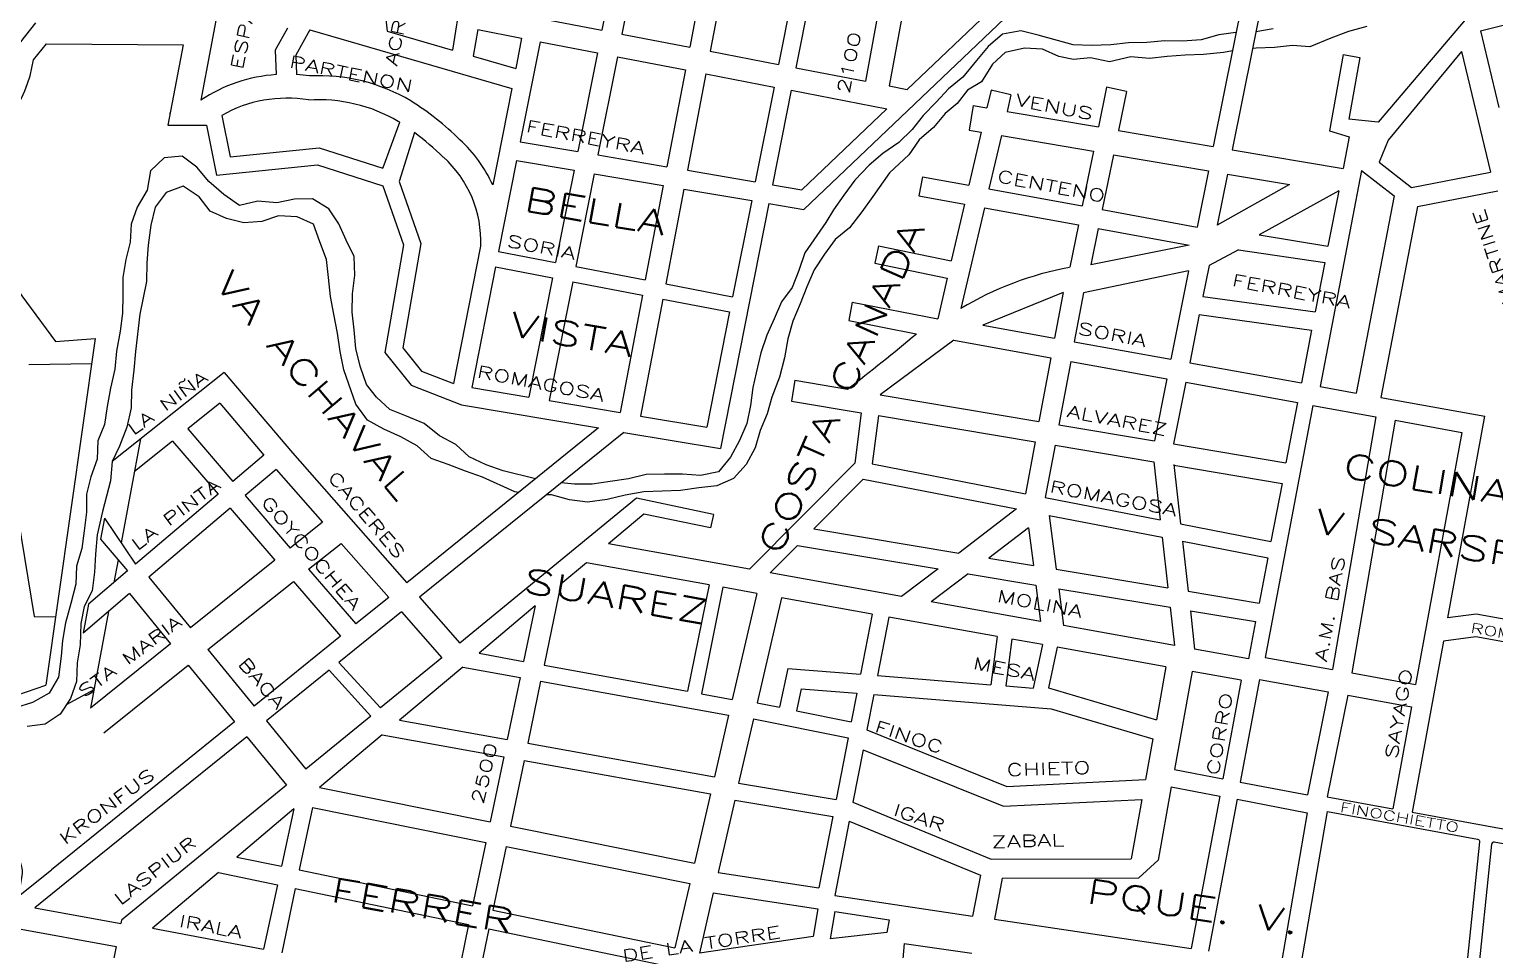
# Model space of a CAD drawing. Header units: millimetres. Extents: x 4374322 to 4409026, y 6503580 to 6534206.
# Drawn here: x 4384700 to 4385911, y 6521586 to 6522347 of the extents above; entities that cross this region are included whole.
import ezdxf

# ---------------------------------------------------------------- set-up
doc = ezdxf.new("R2010")
doc.units = ezdxf.units.MM
for name, color, linetype in [('CANAL', 252, 'Continuous'), ('LINEA CALLE', 252, 'Continuous'), ('NOMBRE BARRIO', 8, 'Continuous'), ('NOMBRE CALLE', 252, 'Continuous')]:
    doc.layers.add(name, color=color, linetype=linetype)
doc.styles.add('ROMANS', font='romans')
doc.styles.add('S1', font='ROMANS')

msp = doc.modelspace()

# ---------------------------------------------------------------- linework, layer by layer
at = {"layer": 'CANAL', "transparency": 33554687}
for p, q in [((4385504, 6522342.7), (4385492.1, 6522332.6)), ((4385519.1, 6522345.4), (4385504, 6522342.7)), ((4385533.5, 6522341.9), (4385519.1, 6522345.4)), ((4385562.3, 6522333.8), (4385533.5, 6522341.9)), ((4385682.6, 6522342.2), (4385668, 6522338)), ((4385696.9, 6522344.2), (4385682.6, 6522342.2)), ((4385727.7, 6522347), (4385713.3, 6522344.6)), ((4385789.9, 6522344.9), (4385775.4, 6522339.4)), ((4385805, 6522349.1), (4385789.9, 6522344.9)), ((4385492.1, 6522332.6), (4385482.4, 6522321)), ((4385522.2, 6522331.2), (4385506.3, 6522327.5)), ((4385537, 6522330.3), (4385522.2, 6522331.2)), ((4385550.5, 6522324.2), (4385537, 6522330.3)), ((4385577.6, 6522333.4), (4385562.3, 6522333.8)), ((4385593.4, 6522334), (4385577.6, 6522333.4)), ((4385608.1, 6522335.6), (4385593.4, 6522334)), ((4385623.3, 6522335.7), (4385608.1, 6522335.6)), ((4385638, 6522337.3), (4385623.3, 6522335.7)), ((4385652.8, 6522336.9), (4385638, 6522337.3)), ((4385668, 6522338), (4385652.8, 6522336.9)), ((4385713.6, 6522331.2), (4385710.6, 6522330.9)), ((4385728.8, 6522331.8), (4385713.6, 6522331.2)), ((4385743.5, 6522333.4), (4385728.8, 6522331.8)), ((4385757.9, 6522332.3), (4385743.5, 6522333.4)), ((4385775.4, 6522339.4), (4385757.9, 6522332.3)), ((4385482.4, 6522321), (4385471.3, 6522307.3)), ((4385495.6, 6522317.9), (4385486.6, 6522303.3)), ((4385506.3, 6522327.5), (4385495.6, 6522317.9)), ((4385562.7, 6522321.9), (4385550.5, 6522324.2)), ((4385576.8, 6522323.3), (4385562.7, 6522321.9)), ((4385592.3, 6522319.9), (4385576.8, 6522323.3)), ((4385610, 6522324), (4385592.3, 6522319.9)), ((4385625.4, 6522322.6), (4385610, 6522324)), ((4385640.1, 6522324.2), (4385625.4, 6522322.6)), ((4385654.8, 6522325.3), (4385640.1, 6522324.2)), ((4385670, 6522325.9), (4385654.8, 6522325.3)), ((4385686.5, 6522327.5), (4385670, 6522325.9)), ((4385693.9, 6522329), (4385686.5, 6522327.5)), ((4385471.3, 6522307.3), (4385459.4, 6522297.6)), ((4385459.4, 6522297.6), (4385449.2, 6522286.5)), ((4385475, 6522296.5), (4385466.5, 6522285.5)), ((4385486.6, 6522303.3), (4385475, 6522296.5)), ((4385449.2, 6522286.5), (4385438.4, 6522275.4)), ((4385466.5, 6522285.5), (4385456.7, 6522277.1)), ((4385438.4, 6522275.4), (4385429.2, 6522263.8)), ((4385456.7, 6522277.1), (4385447, 6522265.5)), ((4385429.2, 6522263.8), (4385418.4, 6522253.2)), ((4385447, 6522265.5), (4385435.2, 6522255.4)), ((4385418.4, 6522253.2), (4385405.1, 6522244)), ((4385435.2, 6522255.4), (4385426.5, 6522243)), ((4384811.3, 6522240.4), (4384800, 6522229.7)), ((4384826, 6522242), (4384811.3, 6522240.4)), ((4384838.1, 6522232.8), (4384826, 6522242)), ((4384848.2, 6522220.9), (4384838.1, 6522232.8)), ((4385393.7, 6522234.4), (4385381.9, 6522222.1)), ((4385405.1, 6522244), (4385393.7, 6522234.4)), ((4385426.5, 6522243), (4385410.7, 6522228)), ((4384800, 6522229.7), (4384797.1, 6522213.8)), ((4384860.4, 6522210.2), (4384848.2, 6522220.9)), ((4385381.9, 6522222.1), (4385372.9, 6522209.7)), ((4385410.7, 6522228), (4385396.8, 6522208.5)), ((4384797.1, 6522213.8), (4384789, 6522199.7)), ((4384813, 6522211.9), (4384803.8, 6522199.8)), ((4384827, 6522217), (4384813, 6522211.9)), ((4384840.1, 6522208.4), (4384827, 6522217)), ((4384849.2, 6522196.5), (4384840.1, 6522208.4)), ((4384873.4, 6522201), (4384860.4, 6522210.2)), ((4385372.9, 6522209.7), (4385364.2, 6522197.6)), ((4385396.8, 6522208.5), (4385387.6, 6522195.9)), ((4384789, 6522199.7), (4384784, 6522185.7)), ((4384803.8, 6522199.8), (4384800.3, 6522184.9)), ((4384862.7, 6522190.4), (4384849.2, 6522196.5)), ((4384888.6, 6522204.7), (4384873.4, 6522201)), ((4384904.4, 6522203.3), (4384888.6, 6522204.7)), ((4384919, 6522206.4), (4384904.4, 6522203.3)), ((4384933.8, 6522206.5), (4384919, 6522206.4)), ((4384947.3, 6522198.3), (4384933.8, 6522206.5)), ((4384955.5, 6522185.9), (4384947.3, 6522198.3)), ((4385364.2, 6522197.6), (4385358, 6522187.1)), ((4384784, 6522185.7), (4384783, 6522170.9)), ((4384800.3, 6522184.9), (4384797.9, 6522168.4)), ((4384877.1, 6522186.9), (4384862.7, 6522190.4)), ((4384891.8, 6522188), (4384877.1, 6522186.9)), ((4384905.8, 6522192.6), (4384891.8, 6522188)), ((4384921.1, 6522191.7), (4384905.8, 6522192.6)), ((4384934.6, 6522185.6), (4384921.1, 6522191.7)), ((4384939.8, 6522171), (4384934.6, 6522185.6)), ((4384961.6, 6522172.4), (4384955.5, 6522185.9)), ((4385358, 6522187.1), (4385340.6, 6522161.9)), ((4385387.6, 6522195.9), (4385377.5, 6522182.7)), ((4384968.2, 6522158.9), (4384961.6, 6522172.4)), ((4385365.6, 6522173.1), (4385357, 6522161)), ((4385377.5, 6522182.7), (4385365.6, 6522173.1)), ((4384783, 6522170.9), (4384779.5, 6522156.5)), ((4384797.9, 6522168.4), (4384796.9, 6522153.6)), ((4384945.4, 6522156.4), (4384939.8, 6522171)), ((4385340.6, 6522161.9), (4385335.6, 6522147.4)), ((4385357, 6522161), (4385348.3, 6522147.9)), ((4384779.5, 6522156.5), (4384777.1, 6522141.6)), ((4384796.9, 6522153.6), (4384796.5, 6522138.3)), ((4384947, 6522141.7), (4384945.4, 6522156.4)), ((4384968.8, 6522143.6), (4384968.2, 6522158.9)), ((4385348.3, 6522147.9), (4385342.2, 6522133.9)), ((4384777.1, 6522141.6), (4384777.1, 6522126.8)), ((4384796.5, 6522138.3), (4384791, 6522111.3)), ((4384948.7, 6522126), (4384947, 6522141.7)), ((4384966.9, 6522128.2), (4384968.8, 6522143.6)), ((4385335.6, 6522147.4), (4385330.1, 6522133.4)), ((4384777.1, 6522126.8), (4384776.7, 6522112)), ((4384951.3, 6522111.3), (4384948.7, 6522126)), ((4384966.5, 6522112.9), (4384966.9, 6522128.2)), ((4385330.1, 6522133.4), (4385321.4, 6522121.4)), ((4385342.2, 6522133.9), (4385336.7, 6522119.9)), ((4384776.7, 6522112), (4384774.8, 6522097.2)), ((4384968.1, 6522098.2), (4384966.5, 6522112.9)), ((4385321.4, 6522121.4), (4385315.3, 6522107.4)), ((4385336.7, 6522119.9), (4385330.7, 6522105.4)), ((4384791, 6522111.3), (4384787.6, 6522080.3)), ((4384954.5, 6522095.6), (4384951.3, 6522111.3)), ((4385315.3, 6522107.4), (4385309.2, 6522093.9)), ((4385330.7, 6522105.4), (4385326.6, 6522091)), ((4384774.8, 6522097.2), (4384771.8, 6522080.7)), ((4384956.6, 6522080.4), (4384954.5, 6522095.6)), ((4384969.7, 6522083), (4384968.1, 6522098.2)), ((4385309.2, 6522093.9), (4385304.2, 6522079.4)), ((4385326.6, 6522091), (4385323.7, 6522075.1)), ((4384771.8, 6522080.7), (4384770.4, 6522065.9)), ((4384787.6, 6522080.3), (4384786.2, 6522065)), ((4384959.7, 6522065.2), (4384956.6, 6522080.4)), ((4384973.3, 6522068.3), (4384969.7, 6522083)), ((4385304.2, 6522079.4), (4385300.4, 6522062.8)), ((4385323.7, 6522075.1), (4385319.8, 6522059.1)), ((4384770.4, 6522065.9), (4384766.9, 6522050)), ((4384786.2, 6522065), (4384784.3, 6522048.6)), ((4384969.6, 6522036.9), (4384959.7, 6522065.2)), ((4384978.5, 6522053.2), (4384973.3, 6522068.3)), ((4384986.8, 6522042.8), (4384978.5, 6522053.2)), ((4385300.4, 6522062.8), (4385297.7, 6522050.6)), ((4385319.8, 6522059.1), (4385313.4, 6522042.8)), ((4384766.9, 6522050), (4384764, 6522035)), ((4384784.3, 6522048.6), (4384783.9, 6522033.8)), ((4384997.7, 6522032.6), (4384986.8, 6522042.8)), ((4385297.7, 6522050.6), (4385295.7, 6522035.7)), ((4385313.4, 6522042.8), (4385309.4, 6522029)), ((4384764, 6522035), (4384762, 6522020.2)), ((4384783.9, 6522033.8), (4384780.4, 6522017.9)), ((4384979.2, 6522023.7), (4384969.6, 6522036.9)), ((4385011.6, 6522027), (4384997.7, 6522032.6)), ((4385026.1, 6522021), (4385011.6, 6522027)), ((4385295.7, 6522035.7), (4385292.8, 6522020.8)), ((4385309.4, 6522029), (4385303.7, 6522015.1)), ((4384762, 6522020.2), (4384756.3, 6522006.7)), ((4384780.4, 6522017.9), (4384774.4, 6522002.3)), ((4384992.7, 6522016.1), (4384979.2, 6522023.7)), ((4385006.7, 6522010), (4384992.7, 6522016.1)), ((4385038.7, 6522010.7), (4385026.1, 6522021)), ((4385292.8, 6522020.8), (4385286.7, 6522006.8)), ((4385303.7, 6522015.1), (4385299.7, 6522000.7)), ((4384756.3, 6522006.7), (4384756, 6521991.4)), ((4385020.2, 6522002.4), (4385006.7, 6522010)), ((4385031.8, 6521992.1), (4385020.2, 6522002.4)), ((4385052.2, 6522003.6), (4385038.7, 6522010.7)), ((4385063.3, 6521993.4), (4385052.2, 6522003.6)), ((4385286.7, 6522006.8), (4385279.1, 6521993.2)), ((4384756, 6521991.4), (4384750.5, 6521976.9)), ((4384774.4, 6522002.3), (4384768.2, 6521989.5)), ((4385045.8, 6521987.1), (4385031.8, 6521992.1)), ((4385077.3, 6521986.8), (4385063.3, 6521993.4)), ((4385279.1, 6521993.2), (4385269.4, 6521981.1)), ((4385299.7, 6522000.7), (4385292.1, 6521987.1)), ((4384768.2, 6521989.5), (4384766.9, 6521973.5)), ((4385060.2, 6521981.5), (4385045.8, 6521987.1)), ((4385074.2, 6521976.5), (4385060.2, 6521981.5)), ((4385091.3, 6521981.7), (4385077.3, 6521986.8)), ((4385118.1, 6521975.2), (4385091.3, 6521981.7)), ((4385209.6, 6521978.8), (4385194.8, 6521975.1)), ((4385224.7, 6521978.9), (4385209.6, 6521978.8)), ((4385239.5, 6521978.9), (4385224.7, 6521978.9)), ((4385254.3, 6521978), (4385239.5, 6521978.9)), ((4385269.4, 6521981.1), (4385254.3, 6521978)), ((4385292.1, 6521987.1), (4385281.8, 6521975.5)), ((4384750.5, 6521976.9), (4384747, 6521962.5)), ((4384766.9, 6521973.5), (4384760.3, 6521948.1)), ((4385101.1, 6521964.3), (4385074.2, 6521976.5)), ((4385150.2, 6521970.8), (4385139.4, 6521971.9)), ((4385165, 6521970.9), (4385150.2, 6521970.8)), ((4385179.7, 6521973), (4385165, 6521970.9)), ((4385194.8, 6521975.1), (4385179.7, 6521973)), ((4385253.1, 6521967.7), (4385238, 6521965.6)), ((4385267.8, 6521969.3), (4385253.1, 6521967.7)), ((4385281.8, 6521975.5), (4385267.8, 6521969.3)), ((4384747, 6521962.5), (4384747.1, 6521947.7)), ((4385104.2, 6521963.9), (4385101.1, 6521964.3)), ((4385131.2, 6521961.9), (4385127.2, 6521962)), ((4385146.2, 6521957.9), (4385131.2, 6521961.9)), ((4385161, 6521955.9), (4385146.2, 6521957.9)), ((4385177.2, 6521958.1), (4385161, 6521955.9)), ((4385192.3, 6521961.8), (4385177.2, 6521958.1)), ((4385207.5, 6521964.4), (4385192.3, 6521961.8)), ((4385238, 6521965.6), (4385207.5, 6521964.4)), ((4384747.1, 6521947.7), (4384745.1, 6521932.3)), ((4384760.3, 6521948.1), (4384755.8, 6521928.9)), ((4384745.1, 6521932.3), (4384743.2, 6521917.5)), ((4384755.8, 6521928.9), (4384754.6, 6521912.8)), ((4384743.2, 6521917.5), (4384738.7, 6521903)), ((4384754.6, 6521912.8), (4384753.6, 6521898)), ((4384738.7, 6521903), (4384738.2, 6521888.2)), ((4384753.6, 6521898), (4384751.7, 6521882.6)), ((4384738.2, 6521888.2), (4384734.1, 6521872)), ((4384751.7, 6521882.6), (4384745.1, 6521869.7)), ((4384734.1, 6521872), (4384729.8, 6521856.2)), ((4384745.1, 6521869.7), (4384742.5, 6521855.6)), ((4384729.8, 6521856.2), (4384727.3, 6521841.5)), ((4384742.5, 6521855.6), (4384741.7, 6521837.9)), ((4384727.3, 6521841.5), (4384726.2, 6521828.6)), ((4384741.7, 6521837.9), (4384739.3, 6521823)), ((4384726.2, 6521828.6), (4384724, 6521811.2)), ((4384739.3, 6521823), (4384738.9, 6521807.7)), ((4384724, 6521811.2), (4384716.3, 6521798.1)), ((4384716.3, 6521798.1), (4384702.4, 6521790.4)), ((4384738.9, 6521807.7), (4384733.8, 6521793.7)), ((4384702.4, 6521790.4), (4384688.3, 6521785.8)), ((4384733.8, 6521793.7), (4384725.2, 6521780.6)), ((4384712.8, 6521772.5), (4384698.1, 6521770.4)), ((4384725.2, 6521780.6), (4384712.8, 6521772.5))]:
    msp.add_line(p, q, dxfattribs=at)
at = {"layer": 'LINEA CALLE', "transparency": 33554687}
for p, q in [((4385065.7, 6522432.3), (4385049.6, 6522329.5)), ((4385714.1, 6522430.3), (4385678.1, 6522249.9)), ((4385729.8, 6522427.2), (4385693.8, 6522247.2)), ((4385954.7, 6522435.5), (4385814.5, 6522270)), ((4385188.4, 6522424.1), (4385172.9, 6522346)), ((4385205, 6522420.9), (4385189.5, 6522342.8)), ((4384863.3, 6522405.1), (4384841.6, 6522288.2)), ((4385260.5, 6522410.4), (4385245.5, 6522331.9)), ((4385277.4, 6522407.1), (4385262.4, 6522328.7)), ((4384990.8, 6522391.2), (4384995.4, 6522345.2)), ((4385334.5, 6522396.3), (4385318.9, 6522317.7)), ((4385348.7, 6522393.6), (4385333.1, 6522315)), ((4385405.3, 6522382.8), (4385390.7, 6522303.8)), ((4385424.9, 6522379.1), (4385410.3, 6522300)), ((4385517.2, 6522366.7), (4385339.8, 6522197.8)), ((4385898.9, 6522345.4), (4385986.4, 6522367.7)), ((4385123.9, 6522355.5), (4385172.9, 6522346)), ((4385497.1, 6522365.4), (4385425.3, 6522297.1)), ((4384704.9, 6522352), (4384688.3, 6522331.1)), ((4384913.2, 6522347.7), (4384903, 6522329.5)), ((4384931.6, 6522346.2), (4384920, 6522325.4)), ((4384931.6, 6522346.2), (4385098.4, 6522297.9)), ((4384995.4, 6522345.2), (4385049.6, 6522329.5)), ((4385070.5, 6522346.5), (4385066.7, 6522324.6)), ((4385070.5, 6522346.5), (4385106.6, 6522339.5)), ((4385189.5, 6522342.8), (4385245.5, 6522331.9)), ((4385898.9, 6522345.4), (4385914, 6522282.2)), ((4384713.7, 6522334.7), (4384703.1, 6522321.5)), ((4384713.7, 6522334.7), (4384826.8, 6522333.8)), ((4384826.8, 6522333.8), (4384814.2, 6522267.4)), ((4384903, 6522329.5), (4384903.8, 6522309.3)), ((4385106.6, 6522339.5), (4385101.7, 6522314.4)), ((4385121.8, 6522336.5), (4385105.5, 6522253.8)), ((4385121.8, 6522336.5), (4385169.2, 6522327.4)), ((4384920, 6522325.4), (4384920.6, 6522309.3)), ((4385066.7, 6522324.6), (4385101.7, 6522314.4)), ((4385169.2, 6522327.4), (4385153, 6522245.7)), ((4385185.8, 6522324.1), (4385169.6, 6522242.9)), ((4385185.8, 6522324.1), (4385242, 6522313.2)), ((4385262.4, 6522328.7), (4385318.9, 6522317.7)), ((4385785.4, 6522325.9), (4385774.1, 6522262.8)), ((4385785.4, 6522325.9), (4385799.3, 6522323.4)), ((4385799.3, 6522323.4), (4385790.2, 6522272.4)), ((4385883.3, 6522328.5), (4385822.7, 6522255)), ((4385883.3, 6522328.5), (4385907.1, 6522228.7)), ((4385242, 6522313.2), (4385226.7, 6522233.1)), ((4385258.9, 6522310), (4385243.6, 6522230.2)), ((4385258.9, 6522310), (4385315.2, 6522299)), ((4385333.1, 6522315), (4385390.7, 6522303.8)), ((4385098.4, 6522297.9), (4385082.7, 6522218.2)), ((4385315.2, 6522299), (4385299.7, 6522220.7)), ((4385329.4, 6522296.3), (4385314, 6522218.2)), ((4385329.4, 6522296.3), (4385408.4, 6522281)), ((4385410.3, 6522300), (4385425.3, 6522297.1)), ((4385494.5, 6522296.5), (4385491, 6522281.7)), ((4385510.9, 6522292.7), (4385494.5, 6522296.5)), ((4385590, 6522298.8), (4385583.3, 6522266)), ((4385606.4, 6522295.4), (4385590, 6522298.8)), ((4385606.4, 6522295.4), (4385599.8, 6522263.2)), ((4385408.4, 6522281), (4385338.1, 6522214.1)), ((4385479.7, 6522283.7), (4385476.3, 6522263.4)), ((4385479.7, 6522283.7), (4385491, 6522281.7)), ((4385510.9, 6522292.7), (4385507.7, 6522278.9)), ((4384816.1, 6522277.1), (4384816.1, 6522277.6)), ((4384858.9, 6522275.5), (4384865.8, 6522241.4)), ((4384992.3, 6522232.6), (4385005.9, 6522269.9)), ((4385507.7, 6522278.9), (4385583.3, 6522266)), ((4385814.5, 6522270), (4385790.2, 6522272.4)), ((4384814.2, 6522267.4), (4384846.3, 6522267.6)), ((4384846.3, 6522267.6), (4384854.6, 6522226.2)), ((4385018.1, 6522261.4), (4385005.5, 6522220.9)), ((4385486.4, 6522261.7), (4385476.1, 6522217.9)), ((4385476.3, 6522263.4), (4385486.4, 6522261.7)), ((4385503, 6522258.9), (4385492.7, 6522214.8)), ((4385503, 6522258.9), (4385579.2, 6522245.9)), ((4385599.8, 6522263.2), (4385678.1, 6522249.9)), ((4385774.1, 6522262.8), (4385790.5, 6522258)), ((4385790.5, 6522258), (4385785.4, 6522231.6)), ((4384865.8, 6522241.4), (4384939.3, 6522248.9)), ((4384939.3, 6522248.9), (4384991.8, 6522232.1)), ((4385105.5, 6522253.8), (4385153, 6522245.7)), ((4385579.2, 6522245.9), (4385569.9, 6522200.7)), ((4385693.8, 6522247.2), (4385785.5, 6522231.6)), ((4385822.7, 6522255), (4385815.2, 6522236.9)), ((4384854.6, 6522226.2), (4384937.8, 6522234.7)), ((4384937.8, 6522234.7), (4384991.9, 6522217.4)), ((4384991.8, 6522232.1), (4384992.3, 6522232.6)), ((4385102.5, 6522238.3), (4385087.6, 6522163)), ((4385102.5, 6522238.3), (4385149.9, 6522230.2)), ((4385169.6, 6522242.9), (4385226.7, 6522233.1)), ((4385595.6, 6522243.1), (4385586.3, 6522197.7)), ((4385595.6, 6522243.1), (4385674.1, 6522229.8)), ((4385815.2, 6522236.9), (4385841.9, 6522216)), ((4385005.5, 6522220.9), (4385023.3, 6522169.6)), ((4385149.9, 6522230.2), (4385134.7, 6522153.9)), ((4385166.6, 6522227.4), (4385151.3, 6522150.7)), ((4385166.6, 6522227.4), (4385223.7, 6522217.6)), ((4385243.6, 6522230.2), (4385299.7, 6522220.7)), ((4385437.8, 6522224.9), (4385434.9, 6522209.2)), ((4385437.8, 6522224.9), (4385476.1, 6522217.9)), ((4385674.1, 6522229.8), (4385664.8, 6522183.3)), ((4385689.8, 6522227.1), (4385681.4, 6522184.8)), ((4385689.8, 6522227.1), (4385741.1, 6522218.4)), ((4385800.6, 6522230.1), (4385766.4, 6522051.6)), ((4385800.6, 6522230.1), (4385827.6, 6522209)), ((4385841.9, 6522216), (4385907.1, 6522228.7)), ((4384991.9, 6522217.4), (4385008.9, 6522168.5)), ((4385223.7, 6522217.6), (4385208.8, 6522139.6)), ((4385240.7, 6522214.7), (4385225.7, 6522136.3)), ((4385240.7, 6522214.7), (4385296.7, 6522205.2)), ((4385314, 6522218.2), (4385338.1, 6522214.1)), ((4385434.9, 6522209.2), (4385472.5, 6522202.3)), ((4385492.7, 6522214.8), (4385569.9, 6522200.7)), ((4385741.1, 6522218.4), (4385681.4, 6522184.8)), ((4385781.8, 6522213.2), (4385716, 6522176.9)), ((4385781.8, 6522213.2), (4385772.9, 6522167.4)), ((4385827.6, 6522209), (4385796.3, 6522046.1)), ((4385847, 6522200.2), (4385913.3, 6522213.1)), ((4385310.9, 6522202.7), (4385270.9, 6522000.2)), ((4385296.7, 6522205.2), (4385280.9, 6522125.6)), ((4385310.9, 6522202.7), (4385339.8, 6522197.8)), ((4385472.5, 6522202.3), (4385461.5, 6522155.3)), ((4385489.1, 6522199.2), (4385469.6, 6522115.9)), ((4385489.1, 6522199.2), (4385566.7, 6522185)), ((4385586.3, 6522197.7), (4385664.8, 6522183.3)), ((4385847, 6522200.2), (4385816.7, 6522042.4)), ((4385566.7, 6522185), (4385559.5, 6522150)), ((4384653, 6522181.4), (4384721.4, 6522088.7)), ((4385583.1, 6522182), (4385576.9, 6522152.1)), ((4385583.1, 6522182), (4385658.3, 6522168.2)), ((4385716, 6522176.9), (4385772.9, 6522167.4)), ((4385008.9, 6522168.5), (4384993.5, 6522079.6)), ((4385023.3, 6522169.6), (4385008.4, 6522083.4)), ((4385072.7, 6522167.5), (4385050.4, 6522053.9)), ((4385087.6, 6522163), (4385134.7, 6522153.9)), ((4385401.4, 6522167.9), (4385398.4, 6522153.5)), ((4385401.4, 6522167.9), (4385461.5, 6522155.3)), ((4385658.3, 6522168.2), (4385576.9, 6522152.1)), ((4385699.1, 6522164.4), (4385674.7, 6522151.6)), ((4385699.1, 6522164.4), (4385770.3, 6522154)), ((4385085.1, 6522150.4), (4385065.5, 6522050.6)), ((4385085.1, 6522150.4), (4385132.2, 6522141.3)), ((4385151.3, 6522150.7), (4385208.8, 6522139.6)), ((4385398.4, 6522153.5), (4385458.2, 6522141)), ((4385674.7, 6522151.6), (4385669.6, 6522125.8)), ((4385770.3, 6522154), (4385762.3, 6522113.1)), ((4385132.2, 6522141.3), (4385112.6, 6522042.6)), ((4385148.8, 6522138.1), (4385129.3, 6522039.8)), ((4385148.8, 6522138.1), (4385206.4, 6522127)), ((4385225.7, 6522136.3), (4385280.9, 6522125.6)), ((4385458.2, 6522141), (4385450.4, 6522107.4)), ((4385657.6, 6522147.1), (4385570.9, 6522129)), ((4385657.6, 6522147.1), (4385643, 6522074)), ((4385206.4, 6522127), (4385187.9, 6522029.9)), ((4385223.3, 6522123.7), (4385204.9, 6522027)), ((4385223.3, 6522123.7), (4385278.5, 6522113.1)), ((4385554, 6522129.1), (4385487.8, 6522102.1)), ((4385554, 6522129.1), (4385546.9, 6522091.4)), ((4385570.9, 6522129), (4385563.3, 6522088.4)), ((4385669.6, 6522125.8), (4385762.3, 6522113.1)), ((4385278.5, 6522113.1), (4385259.6, 6522017.8)), ((4385379.8, 6522121.2), (4385376.9, 6522106)), ((4385379.8, 6522121.2), (4385450.4, 6522107.4)), ((4385376.9, 6522106), (4385432.7, 6522095.1)), ((4385487.8, 6522102.1), (4385546.9, 6522091.4)), ((4385666.6, 6522110.9), (4385658.7, 6522071.1)), ((4385666.6, 6522110.9), (4385759.4, 6522098.1)), ((4384754.3, 6522091.1), (4384713.5, 6521804.5)), ((4384721.4, 6522088.7), (4384754.3, 6522091.1)), ((4385463.7, 6522089.8), (4385403, 6522044.7)), ((4385463.7, 6522089.8), (4385543.9, 6522075.2)), ((4385563.3, 6522088.4), (4385643, 6522074)), ((4385759.4, 6522098.1), (4385750.9, 6522054.4)), ((4384993.5, 6522079.6), (4385015.4, 6522052.5)), ((4385008.4, 6522083.4), (4385023.9, 6522064.2)), ((4385543.9, 6522075.2), (4385534.1, 6522022.7)), ((4384699.5, 6522069.7), (4384751.4, 6522070.6)), ((4384860.8, 6522063), (4384768.2, 6521989.5)), ((4384860.8, 6522063), (4384917.2, 6521996.7)), ((4385023.9, 6522064.2), (4385050.4, 6522053.9)), ((4385560.3, 6522072.2), (4385550.5, 6522019.9)), ((4385560.3, 6522072.2), (4385639.7, 6522057.8)), ((4385658.7, 6522071.1), (4385750.9, 6522054.4)), ((4385015.4, 6522052.5), (4385056.9, 6522036.3)), ((4385332.5, 6522056.6), (4385329.6, 6522039.5)), ((4385332.5, 6522056.6), (4385375.8, 6522049.3)), ((4385639.7, 6522057.8), (4385629.5, 6522006.7)), ((4385655.4, 6522055), (4385645.3, 6522004)), ((4385655.4, 6522055), (4385747.8, 6522038.2)), ((4385766.4, 6522051.6), (4385796.3, 6522046.1)), ((4385065.5, 6522050.6), (4385112.6, 6522042.6)), ((4385129.3, 6522039.8), (4385187.9, 6522029.9)), ((4385329.6, 6522039.5), (4385387.3, 6522029.8)), ((4385403, 6522044.7), (4385534.1, 6522022.7)), ((4385816.7, 6522042.4), (4385902.4, 6522026.9)), ((4384857.1, 6522037.7), (4384830.7, 6522016.5)), ((4384857.1, 6522037.7), (4384893.7, 6521994.8)), ((4385056.9, 6522036.3), (4385170.2, 6522017.2)), ((4385204.9, 6522027), (4385259.6, 6522017.8)), ((4385387.3, 6522029.8), (4385382, 6521988.2)), ((4385401.4, 6522027.4), (4385396.4, 6521987.5)), ((4385401.4, 6522027.4), (4385530.9, 6522005.7)), ((4385760.5, 6522035.9), (4385721.1, 6521827.6)), ((4385747.8, 6522038.2), (4385738.2, 6521988.4)), ((4385760.5, 6522035.9), (4385812.5, 6522026.5)), ((4384830.7, 6522016.5), (4384868.1, 6521973.1)), ((4385170.2, 6522017.2), (4385011.7, 6521889.2)), ((4385550.5, 6522019.9), (4385629.5, 6522006.7)), ((4385812.5, 6522026.5), (4385776.7, 6521817.6)), ((4385828.5, 6522023.6), (4385792.6, 6521814.7)), ((4385828.5, 6522023.6), (4385883.5, 6522013.6)), ((4384791.8, 6522008.3), (4384775.8, 6521922.2)), ((4384818.1, 6522006.4), (4384786.8, 6521981.3)), ((4384818.1, 6522006.4), (4384855.8, 6521962.6)), ((4385191.1, 6522013.6), (4385022.2, 6521877.3)), ((4385191.1, 6522013.6), (4385270.9, 6522000.2)), ((4385530.9, 6522005.7), (4385523, 6521962.9)), ((4385547.4, 6522002.9), (4385539.3, 6521959.7)), ((4385547.4, 6522002.9), (4385629, 6521989.2)), ((4385645.3, 6522004), (4385738.2, 6521988.4)), ((4385883.5, 6522013.6), (4385845.3, 6521805.2)), ((4384893.7, 6521994.8), (4384868.1, 6521973.1)), ((4384917.2, 6521996.7), (4385011.7, 6521889.2)), ((4384903.7, 6521983), (4384878.2, 6521961.3)), ((4384903.7, 6521983), (4384942.1, 6521939.4)), ((4385382, 6521988.2), (4385294.9, 6521900.5)), ((4385396.4, 6521987.5), (4385523, 6521962.9)), ((4385629, 6521989.2), (4385634.3, 6521941.2)), ((4385645.6, 6521987.1), (4385651.1, 6521938)), ((4385645.6, 6521986.4), (4385735, 6521971.4)), ((4385388.9, 6521974.9), (4385348.1, 6521933.8)), ((4385388.9, 6521974.9), (4385515.6, 6521950.3)), ((4385735, 6521971.4), (4385725.8, 6521923.5)), ((4384687.7, 6521958.8), (4384703.8, 6521861.3)), ((4384855.8, 6521962.6), (4384787.6, 6521904.7)), ((4384878.2, 6521961.3), (4384915.4, 6521918)), ((4385201.5, 6521959.1), (4385055.5, 6521839.4)), ((4385265.2, 6521945.8), (4385201.5, 6521959.1)), ((4385539.3, 6521959.7), (4385634.3, 6521941.2)), ((4384762, 6521942.8), (4384758.7, 6521925.4)), ((4384762, 6521942.8), (4384787.6, 6521904.7)), ((4384865.9, 6521950.9), (4384798.6, 6521893.8)), ((4384865.9, 6521950.9), (4384902.8, 6521907.9)), ((4385207.6, 6521946.1), (4385178.5, 6521921.4)), ((4385262.8, 6521934.6), (4385207.6, 6521946.1)), ((4385265.2, 6521945.8), (4385262.8, 6521934.6)), ((4385515.6, 6521950.3), (4385467.8, 6521913.8)), ((4385542.6, 6521945), (4385636, 6521926.9)), ((4385542.6, 6521945), (4385548.4, 6521900.4)), ((4384942.1, 6521939.4), (4384915.4, 6521918)), ((4385348.1, 6521933.8), (4385467.8, 6521913.8)), ((4385525.4, 6521934.7), (4385492.6, 6521909.7)), ((4385525.4, 6521934.7), (4385529.5, 6521903.6)), ((4385651.1, 6521938), (4385725.8, 6521923.5)), ((4384758.7, 6521925.4), (4384780.8, 6521899)), ((4384930.6, 6521900.4), (4384957.5, 6521921.8)), ((4384957.5, 6521921.8), (4384996.8, 6521877.2)), ((4385294.9, 6521900.5), (4385178.5, 6521921.4)), ((4385334.6, 6521920.2), (4385312, 6521897.4)), ((4385334.6, 6521920.2), (4385450.7, 6521900.9)), ((4385636, 6521926.9), (4385640.7, 6521885.1)), ((4385652.7, 6521923.6), (4385723.2, 6521909.9)), ((4385652.7, 6521923.6), (4385657.4, 6521882.3)), ((4384773.2, 6521908.2), (4384769.7, 6521889.6)), ((4384902.8, 6521907.9), (4384832.9, 6521851.9)), ((4385160.2, 6521905.8), (4385139.1, 6521888)), ((4385261.6, 6521887.6), (4385160.2, 6521905.8)), ((4385492.6, 6521909.7), (4385529.5, 6521903.6)), ((4385723.2, 6521909.9), (4385716, 6521872.5)), ((4384780.8, 6521899), (4384748.7, 6521871.7)), ((4384798.6, 6521893.8), (4384832.9, 6521851.9)), ((4384930.6, 6521900.4), (4384969.5, 6521855.2)), ((4385420.6, 6521877.9), (4385312, 6521897.4)), ((4385450.7, 6521900.9), (4385420.6, 6521877.9)), ((4385475.6, 6521896.7), (4385445.1, 6521873.5)), ((4385475.6, 6521896.7), (4385531.5, 6521887.4)), ((4385548.4, 6521900.4), (4385640.7, 6521885.1)), ((4384847.4, 6521834.2), (4384918, 6521890.3)), ((4384918, 6521890.3), (4384956.9, 6521845)), ((4385139.1, 6521888), (4385125.1, 6521821.2)), ((4385261.6, 6521887.6), (4385243.8, 6521799.6)), ((4385273, 6521885.5), (4385255.2, 6521797.5)), ((4385300.9, 6521880.5), (4385273, 6521885.5)), ((4385531.5, 6521887.4), (4385535.4, 6521857.3)), ((4385550.5, 6521884.3), (4385554.4, 6521853.9)), ((4385550.5, 6521884.3), (4385642.5, 6521869)), ((4385657.4, 6521882.3), (4385716, 6521872.5)), ((4384782.7, 6521880.3), (4384744.2, 6521847.6)), ((4384748.7, 6521871.7), (4384744.2, 6521847.6)), ((4384782.7, 6521880.3), (4384816.6, 6521838.8)), ((4384996.8, 6521877.2), (4384969.5, 6521855.2)), ((4385022.2, 6521877.3), (4385055.5, 6521839.4)), ((4385117.8, 6521870.1), (4385071.4, 6521831)), ((4385117.8, 6521870.1), (4385108.2, 6521824.3)), ((4385300.9, 6521880.5), (4385280.6, 6521792.9)), ((4385321.3, 6521876.9), (4385301.3, 6521790.1)), ((4385396.3, 6521863.4), (4385321.3, 6521876.9)), ((4385535.4, 6521857.3), (4385445.1, 6521873.5)), ((4384703.8, 6521861.3), (4384721.6, 6521861.2)), ((4384765.2, 6521865.4), (4384750.3, 6521785.6)), ((4385007.3, 6521865.2), (4384955.6, 6521823.5)), ((4385007.3, 6521865.2), (4385040.7, 6521827.3)), ((4385396.3, 6521863.4), (4385386.6, 6521813.6)), ((4385410.1, 6521860.9), (4385400.7, 6521812.5)), ((4385499.5, 6521844.9), (4385410.1, 6521860.9)), ((4385642.5, 6521869), (4385646, 6521837.5)), ((4385659.2, 6521866.2), (4385713.1, 6521857.2)), ((4385659.2, 6521866.2), (4385662.7, 6521834.5)), ((4385713.1, 6521857.2), (4385707.2, 6521826.5)), ((4384956.9, 6521845), (4384885.7, 6521787.4)), ((4385646, 6521837.5), (4385554.4, 6521853.9)), ((4384816.6, 6521838.8), (4384750.3, 6521785.6)), ((4384847.4, 6521834.2), (4384885.7, 6521787.4)), ((4385499.5, 6521844.9), (4385494.3, 6521805)), ((4385511.7, 6521842.7), (4385506.6, 6521804)), ((4385537, 6521838.2), (4385511.7, 6521842.7)), ((4385537, 6521838.2), (4385529.2, 6521802.2)), ((4385549.2, 6521836), (4385541.9, 6521802.3)), ((4385639, 6521819.9), (4385549.2, 6521836)), ((4385707.2, 6521826.5), (4385662.7, 6521834.5)), ((4384761.3, 6521765.1), (4384831.1, 6521821.2)), ((4384831.1, 6521821.2), (4384869.4, 6521774.3)), ((4384955.6, 6521823.5), (4384990.1, 6521785.8)), ((4385040.7, 6521827.3), (4384990.1, 6521785.8)), ((4385071.4, 6521831), (4385108.2, 6521824.3)), ((4385125.1, 6521821.2), (4385243.8, 6521799.6)), ((4385721.1, 6521827.6), (4385776.7, 6521817.6)), ((4384947.5, 6521816.9), (4384895.7, 6521775.1)), ((4384947.5, 6521816.9), (4384981.9, 6521779.1)), ((4385057.9, 6521819.6), (4385005.7, 6521775.7)), ((4385057.9, 6521819.6), (4385105.5, 6521811)), ((4385105.5, 6521811), (4385094.7, 6521759.6)), ((4385326.5, 6521818.5), (4385319.6, 6521786.4)), ((4385326.5, 6521818.5), (4385386.6, 6521813.6)), ((4385400.7, 6521812.5), (4385494.3, 6521805)), ((4385639, 6521819.9), (4385631.1, 6521776)), ((4385660.7, 6521816), (4385646, 6521734.9)), ((4385701.3, 6521808.7), (4385660.7, 6521816)), ((4385701.3, 6521808.7), (4385686.1, 6521727.2)), ((4385716.3, 6521809.4), (4385700.4, 6521724.5)), ((4385716.3, 6521809.4), (4385773.2, 6521799.1)), ((4385792.6, 6521814.7), (4385845.3, 6521805.2)), ((4384578, 6521758.8), (4384713.5, 6521804.5)), ((4384753.1, 6521800.8), (4384730.2, 6521788.3)), ((4385122.3, 6521807.9), (4385111.6, 6521756.6)), ((4385122.3, 6521807.9), (4385277.6, 6521779.7)), ((4385255.2, 6521797.5), (4385280.6, 6521792.9)), ((4385337.5, 6521801.7), (4385333.7, 6521783.5)), ((4385337.5, 6521801.7), (4385383.5, 6521798)), ((4385383.5, 6521798), (4385378.9, 6521774.3)), ((4385397.6, 6521796.9), (4385391.9, 6521767.6)), ((4385397.6, 6521796.9), (4385544.2, 6521785.1)), ((4385506.6, 6521804), (4385529.2, 6521802.2)), ((4385541.9, 6521802.3), (4385631.1, 6521776)), ((4385773.2, 6521799.1), (4385756, 6521713.9)), ((4385301.3, 6521790.1), (4385319.6, 6521786.4)), ((4385544.2, 6521785.1), (4385628.3, 6521760.3)), ((4385789.2, 6521796.3), (4385772.2, 6521712.4)), ((4385789.2, 6521796.3), (4385842, 6521786.8)), ((4385842, 6521786.8), (4385826.5, 6521702.5)), ((4384869.4, 6521774.3), (4384718, 6521652.1)), ((4384895.7, 6521775.1), (4384928.4, 6521735.2)), ((4384981.9, 6521779.1), (4384928.4, 6521735.2)), ((4385005.7, 6521775.7), (4385094.7, 6521759.6)), ((4385277.6, 6521779.7), (4385265.9, 6521728.9)), ((4385298.2, 6521776.9), (4385285.9, 6521723.6)), ((4385298.2, 6521776.9), (4385376.3, 6521761)), ((4385333.7, 6521783.5), (4385378.9, 6521774.3)), ((4384879.5, 6521762), (4384729.2, 6521640.7)), ((4384879.5, 6521762), (4384912.2, 6521722)), ((4384991.3, 6521763.6), (4384939.6, 6521720)), ((4384991.3, 6521763.6), (4385091.8, 6521745.5)), ((4385376.3, 6521761), (4385366.5, 6521710.2)), ((4385391.9, 6521767.6), (4385507.5, 6521721)), ((4385628.3, 6521760.3), (4385622.2, 6521726.7)), ((4385111.6, 6521756.6), (4385265.9, 6521728.9)), ((4385388.8, 6521751.3), (4385380.3, 6521707.8)), ((4385388.8, 6521751.3), (4385504.8, 6521704.5)), ((4385091.8, 6521745.5), (4385080.5, 6521691.6)), ((4385108.7, 6521742.5), (4385097.3, 6521688.2)), ((4385108.7, 6521742.5), (4385262.6, 6521714.8)), ((4385507.5, 6521721), (4385622.2, 6521726.7)), ((4385646, 6521734.9), (4385686.1, 6521727.2)), ((4385700.4, 6521724.5), (4385756, 6521713.9)), ((4384912.2, 6521722), (4384776, 6521610.4)), ((4384939.6, 6521720), (4385080.5, 6521691.6)), ((4385262.6, 6521714.8), (4385249.4, 6521657.5)), ((4385285.9, 6521723.6), (4385366.5, 6521710.2)), ((4385643.4, 6521720.7), (4385632.5, 6521660.1)), ((4385643.4, 6521720.7), (4385683.5, 6521713)), ((4385683.5, 6521713), (4385659.9, 6521586.9)), ((4385772.2, 6521712.4), (4385826.5, 6521702.5)), ((4384918.5, 6521702.3), (4384871.4, 6521662.6)), ((4384918.5, 6521702.3), (4384908.3, 6521655)), ((4384933.7, 6521703.4), (4384922.9, 6521651.9)), ((4384933.7, 6521703.4), (4385076.9, 6521674.6)), ((4385282.7, 6521709.5), (4385268.9, 6521649.9)), ((4385282.7, 6521709.5), (4385363.7, 6521696.1)), ((4385380.3, 6521707.8), (4385494.7, 6521660.8)), ((4385504.8, 6521704.5), (4385619.2, 6521710.2)), ((4385619.2, 6521710.2), (4385610.3, 6521661)), ((4385697.8, 6521710.3), (4385674.3, 6521584.7)), ((4385697.8, 6521710.3), (4385755.8, 6521699.2)), ((4385097.3, 6521688.2), (4385249.4, 6521657.5)), ((4385363.7, 6521696.1), (4385352.2, 6521637.1)), ((4385377.3, 6521692.1), (4385365.3, 6521630.8)), ((4385377.3, 6521692.1), (4385485.7, 6521647.5)), ((4385755.8, 6521699.2), (4385734.5, 6521575.7)), ((4385076.9, 6521674.6), (4385066, 6521622.2)), ((4385093.7, 6521671.2), (4385082.8, 6521618.7)), ((4385093.7, 6521671.2), (4385245.5, 6521640.6)), ((4384871.4, 6521662.6), (4384908.3, 6521655)), ((4384922.9, 6521651.9), (4385066, 6521622.2)), ((4385494.7, 6521660.8), (4385610.3, 6521661)), ((4385632.5, 6521660.1), (4385616.6, 6521645.3)), ((4384856.1, 6521649.7), (4384801.5, 6521603.7)), ((4384856.1, 6521649.7), (4384904.9, 6521639.5)), ((4384904.9, 6521639.5), (4384893.4, 6521586.4)), ((4385245.5, 6521640.6), (4385233.2, 6521587.4)), ((4385268.9, 6521649.9), (4385352.2, 6521637.1)), ((4385485.7, 6521647.5), (4385479.3, 6521613.8)), ((4385503.7, 6521645.1), (4385497.3, 6521611.1)), ((4385503.7, 6521645.1), (4385616.6, 6521645.3)), ((4384919.6, 6521636.5), (4384908.5, 6521583.5)), ((4384919.6, 6521636.5), (4385062.7, 6521606.7)), ((4385265, 6521632.9), (4385253.5, 6521583)), ((4385265, 6521632.9), (4385351.5, 6521619.7)), ((4385365.3, 6521630.8), (4385479.3, 6521613.8)), ((4385082.8, 6521618.7), (4385233.2, 6521587.4)), ((4385351.5, 6521619.7), (4385347.6, 6521596.8)), ((4385365.4, 6521617.5), (4385361.5, 6521594.9)), ((4385365.4, 6521617.5), (4385410.3, 6521610.6)), ((4384776, 6521610.4), (4384775.5, 6521607.7)), ((4384801.5, 6521603.7), (4384893.4, 6521586.4)), ((4385062.7, 6521606.7), (4385052.3, 6521556.5)), ((4385079.5, 6521603.2), (4385069.1, 6521553.3)), ((4385079.5, 6521603.2), (4385227.8, 6521572.4)), ((4385410.3, 6521610.6), (4385408.5, 6521600.3)), ((4385497.3, 6521611.1), (4385659.9, 6521586.9)), ((4385347.6, 6521596.8), (4385253.5, 6521583)), ((4385408.5, 6521600.3), (4385361.5, 6521594.9)), ((4385422.7, 6521591.1), (4385413.5, 6521488.8)), ((4385422.7, 6521591.1), (4385478.7, 6521583.1))]:
    msp.add_line(p, q, dxfattribs=at)
for points in [[(4385999.9, 6521987.5), (4385974.7, 6521849), (4385895.5, 6521863.3), (4385871.9, 6521860.2), (4385902.4, 6522026.9)], [(4384729.2, 6521640.7), (4384704.4, 6521620.6), (4384775.5, 6521607.7)]]:
    msp.add_lwpolyline(points, dxfattribs=at)
for points in [[(4385988.4, 6521672.9), (4386005.1, 6521757.4), (4385957.4, 6521765.8), (4385961.4, 6521784.4), (4385961.4, 6521784.4), (4385961.4, 6521784.4), (4386008.8, 6521775.9), (4386018, 6521822.4), (4385969.7, 6521831), (4385895, 6521844.5), (4385868.4, 6521840.9), (4385858, 6521783.9), (4385842.5, 6521699.6)], [(4384678.5, 6521549.9), (4384686.9, 6521604.1), (4384771.6, 6521588.5), (4384760.9, 6521535.3), (4384760.9, 6521535.3)]]:
    msp.add_lwpolyline(points, close=True, dxfattribs=at)
for points in [[(4384578, 6521758.8), (4384572.7, 6521697.3, 0.130443), (4384594.1, 6521682.6, 0.037845), (4384674.8, 6521670.6, -0.433671), (4384693.6, 6521647.2), (4384690.9, 6521630.2), (4384718, 6521652.1)], [(4385772.4, 6521700.1), (4385896.5, 6521677.4, -0.391482), (4385898.2, 6521675.2), (4385885.8, 6521555.3, -0.427594), (4385883.5, 6521553.5), (4385752.6, 6521573, -0.420942), (4385750.9, 6521575.4), (4385772.4, 6521700.1)], [(4386146.5, 6521684.4), (4386131.8, 6521636.2, -0.381041), (4386129.6, 6521634.8), (4385910.3, 6521674.9, 0.437317), (4385908, 6521673.1), (4385895.7, 6521553.6, 0.400959), (4385897.4, 6521551.5), (4386195.5, 6521507, 0.376223), (4386197.7, 6521508.5), (4386242.1, 6521663.2)]]:
    msp.add_lwpolyline(points, format="xyb", dxfattribs=at)
for centre, radius, start, end in [((4384596.9, 6522337), 107.4, 295.0774, 351.6924), ((4384912.5, 6522181.8), 127.8, 93.8762, 123.6682), ((4384912.5, 6522181.8), 127.8, 81.5103, 86.3437), ((4384938.9, 6522158.4), 150, 59.4571, 92.8743), ((4384912.5, 6522181.8), 108, 80.4682, 119.7304), ((4384938.9, 6522158.4), 130.1, 59.6077, 93.7508), ((4384878.6, 6522073.7), 253.7, 45.7805, 57.4524), ((4384878.6, 6522073.7), 233.8, 57.0165, 57.366), ((4384878.6, 6522073.7), 233.8, 45.6939, 53.3732), ((4384979.4, 6522171.6), 113.3, 24.2277, 47.7643), ((4384979.4, 6522171.6), 93.5, 357.4832, 47.9692), ((4385608.1, 6521886), 268.4, 100.444, 121.0756), ((4384422, 6523292.5), 1567, 307.4981, 310.1697)]:
    msp.add_arc(centre, radius, start, end, dxfattribs=at)

# ---------------------------------------------------------------- texts
at = {"layer": 'NOMBRE BARRIO', "transparency": 33554687, "style": 'ROMANS', "width": 1.5}
for s, rotation, p in [('BELLA', 349.965, (4385107.6, 6522197)), ('COSTA CANADA', 66.0716, (4385319.7, 6521910.9)), ('VA ACHAVAL', 310.136, (4384852, 6522136.3)), ('VISTA', 349.965, (4385095.8, 6522093.7)), ('COLINAS DE', 349.965, (4385784.2, 6521977)), ('V SARSFIELD', 349.965, (4385761.2, 6521931)), ('SUAREZ', 349.965, (4385106.8, 6521881.8)), ('FERRER', 349.965, (4384947.8, 6521625.8)), ('PQUE. V.', 351.4746, (4385572.4, 6521624.7))]:
    msp.add_text(s, height=20, rotation=rotation, dxfattribs=at).set_placement(p)
at = {"layer": 'NOMBRE CALLE', "linetype": 'Continuous', "transparency": 33554687, "style": 'S1', "width": 1.5}
for s, rotation, p in [('ACROPOLIS', 78.6448, (4385003.5, 6522316)), ('ESPARTA', 78.6448, (4384876.1, 6522313)), ('2100', 78.6448, (4385377.1, 6522293)), ('PARTENON', 348.3393, (4384913.9, 6522315.5)), ('VENUS', 349.1418, (4385513.9, 6522283.9)), ('FERREYRA', 349.1418, (4385109.4, 6522262.1)), ('CENTENO', 349.1418, (4385498.8, 6522220.8)), ('LAMARTINE', 107.9701, (4385934.4, 6522099.3)), ('SORIA', 349.1418, (4385093.8, 6522167.2)), ('FERREYRA', 349.1418, (4385692.8, 6522134.8)), ('SORIA', 349.1418, (4385565.5, 6522094.9)), ('ROMAGOSA', 349.1418, (4385069.1, 6522059.2)), ('LA NIÑA', 36.4704, (4384785.6, 6522010.8)), ('ALVAREZ', 349.1418, (4385556.4, 6522026.6)), ('CACERES', 310.3532, (4384945.8, 6521976.1)), ('LA PINTA', 37.1016, (4384788.8, 6521915.6)), ('ROMAGOSA', 349.1418, (4385542.2, 6521964.3)), ('GOYCOCHEA', 310.3532, (4384890.6, 6521955.6)), ('A.M. BAS', 79.9796, (4385771.8, 6521823.6)), ('MOLINA', 349.1418, (4385498.8, 6521873.8)), ('STA MARIA', 36.8199, (4384744.9, 6521793.7)), ('BACA', 310.3532, (4384871.8, 6521822.1)), ('MESA', 349.1418, (4385478.8, 6521818.3)), ('SAYAGO', 79.9796, (4385829.8, 6521743.1)), ('CORRO', 79.9796, (4385682.3, 6521729.6)), ('FINOC', 341.6902, (4385397.3, 6521766.3)), ('2500', 76.405, (4385074.6, 6521705.6)), ('CHIETO', 1.6644, (4385507.4, 6521729.6)), ('KRONFUS', 36.9057, (4384729.3, 6521672.1)), ('IGAR', 341.6902, (4385412.7, 6521697.2)), ('LASPIUR', 38.1205, (4384774.7, 6521622.3)), ('ZABAL', 1.6644, (4385494.8, 6521670.1)), ('IRALA', 349.1418, (4384822.8, 6521605.2)), ('DE LA TORRE', 8.7956, (4385190.5, 6521575.7))]:
    msp.add_text(s, height=10, rotation=rotation, dxfattribs=at).set_placement(p)
at = {"layer": 'NOMBRE CALLE', "transparency": 33554687, "style": 'ROMANS', "width": 1.5}
for s, p in [('ROMAGOSA', (4385890.3, 6521848.3)), ('FINOCHIETTO', (4385782.2, 6521700.1))]:
    msp.add_text(s, height=8, rotation=350, dxfattribs=at).set_placement(p)

doc.saveas('drawing.dxf')
